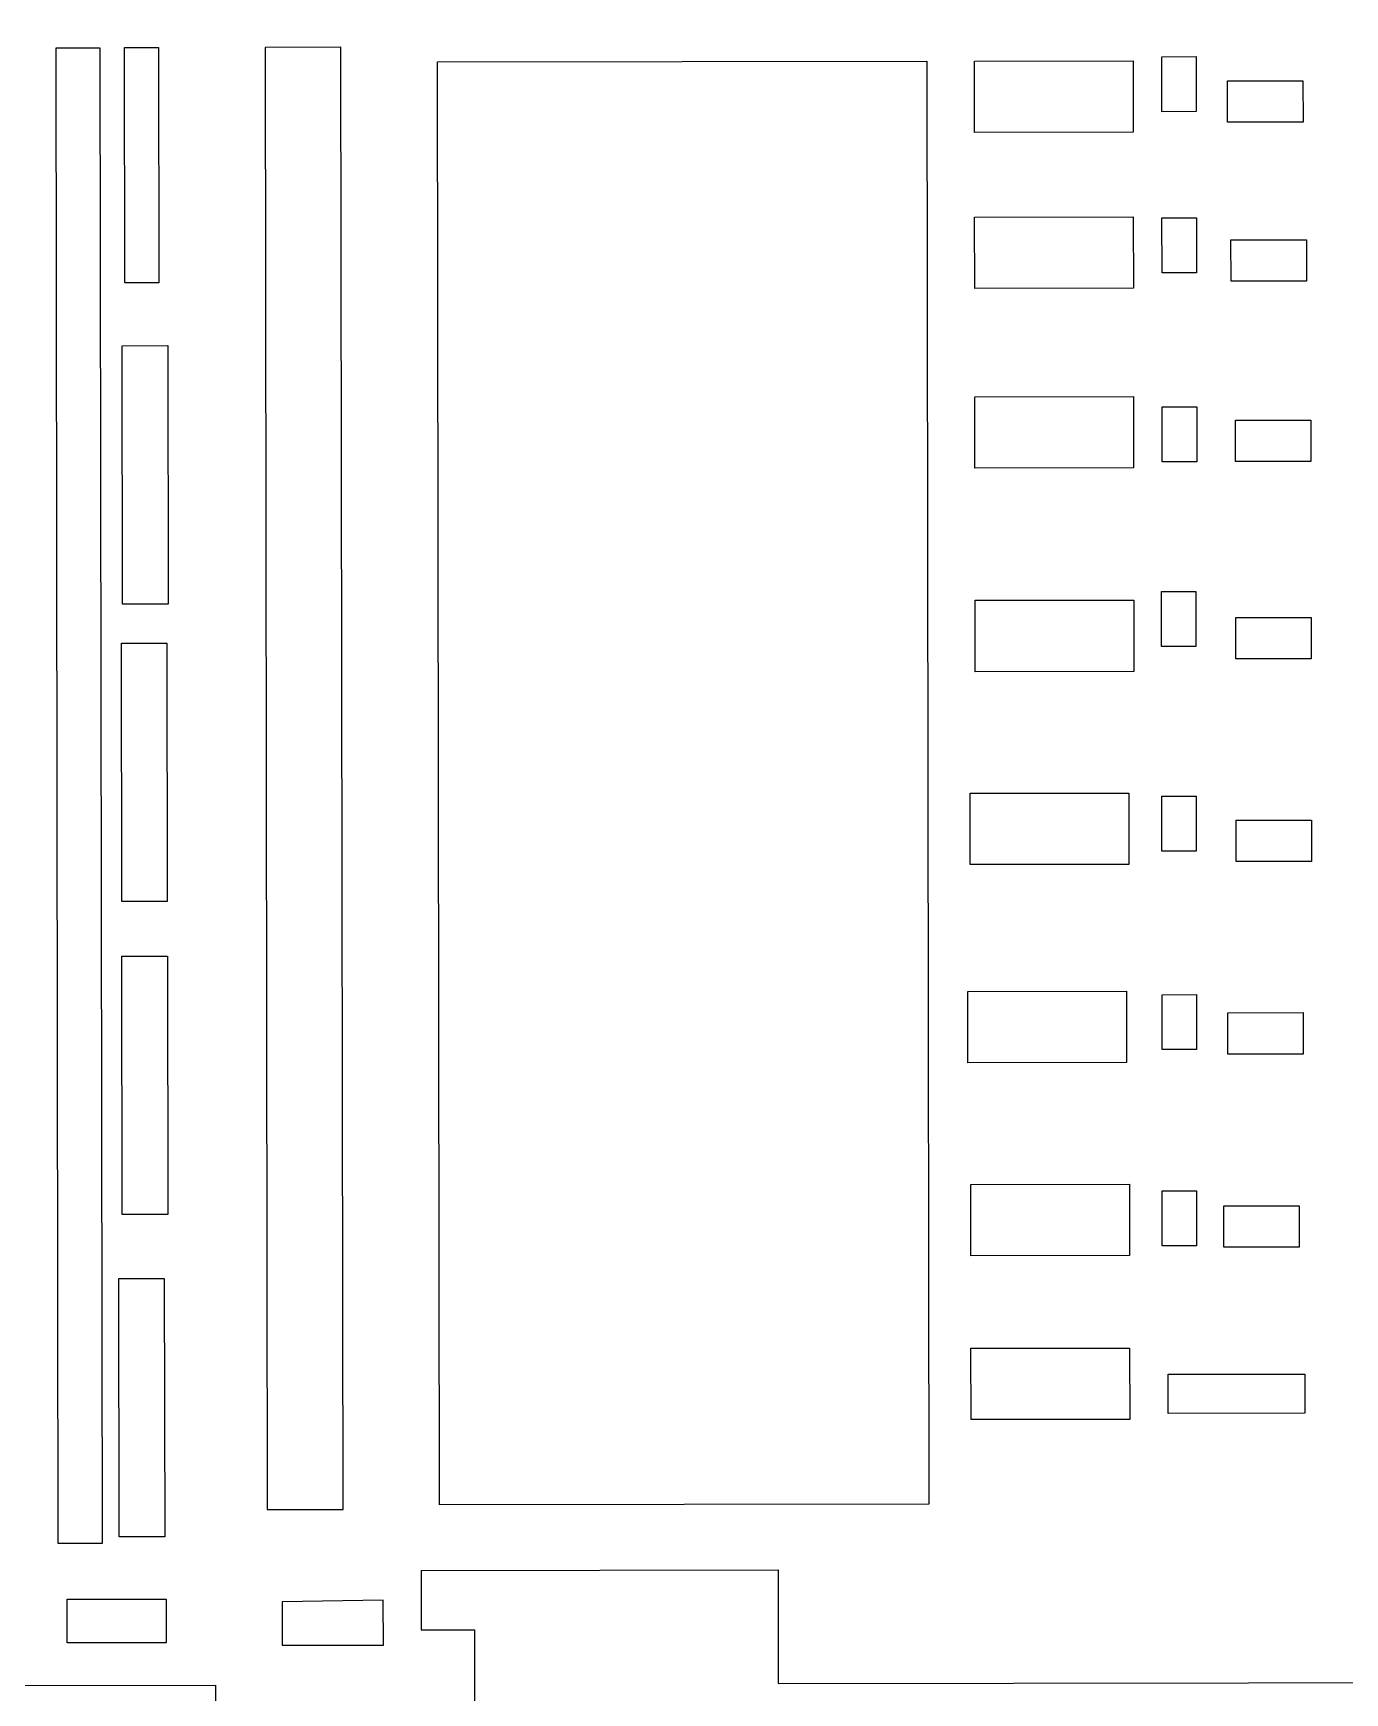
# Model space of a CAD drawing. Header units: millimetres. Extents: x 3191 to 879702, y -27549 to 222194.
# Drawn here: x 646063 to 647106, y 2722 to 4042 of the extents above; entities that cross this region are included whole.
import ezdxf

# ---------------------------------------------------------------- set-up
doc = ezdxf.new("R2010")
doc.units = ezdxf.units.MM
doc.header["$MEASUREMENT"] = 0
doc.layers.add('Giant', color=31, linetype='Continuous')

msp = doc.modelspace()

# ---------------------------------------------------------------- linework, layer by layer
at = {"layer": 'Giant'}
for points in [[(636736.90929, 4176.02808), (636739.07726, 2668.4841), (636969.64973, 2668.81568), (636969.58319, 2715.08284), (645242.74674, 2726.98036), (645700.58135, 2727.63876), (646207.74216, 2728.3681), (646211.03169, 440.93643), (648006.42606, 443.51836), (648003.06075, 2783.64876), (653669.16602, 2791.7971), (653667.29245, 4094.62168), (648153.08656, 4086.69178), (648152.61921, 4411.67466), (646068.35775, 4408.67731), (646068.67786, 4186.08752), (637007.35137, 4173.05656), (637007.27994, 4222.72867), (636737.78179, 4222.34111), (636736.90929, 4176.02808)], [(646371.27291, 2819.60223), (646371.34079, 2772.40037), (646413.64723, 2772.46121), (646413.80895, 2660.00908), (646324.12492, 2659.88011), (646324.15849, 2636.53511), (646379.35408, 2636.61449), (646379.41745, 2592.55052)], [(646371.27291, 2819.60223), (646655.04537, 2820.01032), (646655.17541, 2729.59017), (652827.47891, 2738.46647)], [(646260.7295, 2794.69617), (646260.77927, 2760.09038), (646341.21316, 2760.20605), (646341.16186, 2795.88006), (646260.7295, 2794.69617)]]:
    msp.add_lwpolyline(points, dxfattribs=at)
for points in [[(646081.03946, 4030.52357), (646115.88006, 4030.57367), (646117.59086, 2840.93562), (646082.75026, 2840.88552)], [(646135.41324, 4030.66853), (646162.29497, 4030.70719), (646162.564, 3843.63562), (646135.68227, 3843.59697)], [(646248.93232, 2867.96352), (646309.15209, 2868.05012), (646307.47979, 4030.91598), (646247.26002, 4030.82937)], [(646384.31502, 4019.29831), (646773.31361, 4019.85772), (646774.96402, 2872.21396), (646385.96543, 2871.65455)], [(646811.15933, 4019.91215), (646937.32738, 4020.09359), (646937.40899, 3963.34454), (646811.24094, 3963.1631)], [(646960.11926, 4023.4423), (646987.49401, 4023.48166), (646987.55687, 3979.77377), (646960.18211, 3979.7344)], [(647012.45476, 4004.28961), (647072.39281, 4004.3758), (647072.44014, 3971.46136), (647012.5021, 3971.37516)], [(646811.33769, 3895.88766), (646937.50574, 3896.0691), (646937.58735, 3839.32006), (646811.4193, 3839.13862)], [(646960.30366, 3895.21171), (646987.67842, 3895.25107), (646987.74128, 3851.54318), (646960.36652, 3851.50381)], [(647015.17231, 3877.75401), (647075.11035, 3877.8402), (647075.15768, 3844.92576), (647015.21964, 3844.83956)], [(646133.59422, 3793.61019), (646169.77303, 3793.66222), (646170.06856, 3588.16391), (646133.88974, 3588.11188)], [(646811.54322, 3752.96908), (646937.71127, 3753.15052), (646937.79288, 3696.40148), (646811.62483, 3696.22004)], [(646960.51963, 3745.03815), (646987.89438, 3745.07752), (646987.95724, 3701.36963), (646960.58248, 3701.33026)], [(647018.75933, 3734.32844), (647078.69737, 3734.41463), (647078.74471, 3701.50019), (647018.80667, 3701.41399)], [(646811.77598, 3591.1119), (646937.94403, 3591.29334), (646938.02564, 3534.5443), (646811.85759, 3534.36285)], [(646959.88582, 3598.04578), (646987.26058, 3598.08514), (646987.32344, 3554.37725), (646959.94868, 3554.33788)], [(647018.98499, 3577.41176), (647078.92303, 3577.49795), (647078.97037, 3544.58351), (647019.03233, 3544.49731)], [(646132.97181, 3557.06543), (646169.15063, 3557.11745), (646169.44615, 3351.61914), (646133.26733, 3351.56711)], [(646807.79418, 3437.66089), (646933.96223, 3437.84233), (646934.04384, 3381.09328), (646807.87579, 3380.91184)], [(646960.11996, 3435.23165), (646987.49472, 3435.27102), (646987.55758, 3391.56312), (646960.18282, 3391.52376)], [(647019.2167, 3416.28898), (647079.15474, 3416.37517), (647079.20207, 3383.46072), (647019.26403, 3383.37453)], [(646133.32974, 3308.17078), (646169.50856, 3308.22281), (646169.80408, 3102.7245), (646133.62526, 3102.67247)], [(646805.90788, 3280.02903), (646932.07594, 3280.21047), (646932.15755, 3223.46142), (646805.98949, 3223.27998)], [(646960.34684, 3277.4693), (646987.7216, 3277.50867), (646987.78445, 3233.80077), (646960.40969, 3233.76141)], [(647012.67543, 3263.12359), (647072.61347, 3263.20979), (647072.66081, 3230.29534), (647012.72277, 3230.20914)], [(646808.24153, 3126.58709), (646934.40958, 3126.76853), (646934.49119, 3070.01949), (646808.32314, 3069.83805)], [(646960.38349, 3121.37577), (646987.75825, 3121.41514), (646987.82111, 3077.70724), (646960.44635, 3077.66788)], [(647009.5155, 3109.56248), (647069.45354, 3109.64868), (647069.50088, 3076.73423), (647009.56283, 3076.64804)], [(646130.88106, 3051.83908), (646167.05988, 3051.89111), (646167.3554, 2846.39279), (646131.17659, 2846.34077)], [(646808.42894, 2996.26458), (646934.59699, 2996.44602), (646934.6786, 2939.69697), (646808.51055, 2939.51553)], [(646965.31219, 2975.54863), (647073.80169, 2975.70465), (647073.84637, 2944.63733), (646965.35687, 2944.48131)], [(646089.69286, 2796.6089), (646168.53028, 2796.72227), (646168.58008, 2762.09423), (646089.74265, 2761.98085)]]:
    msp.add_lwpolyline(points, close=True, dxfattribs=at)

doc.saveas('drawing.dxf')
